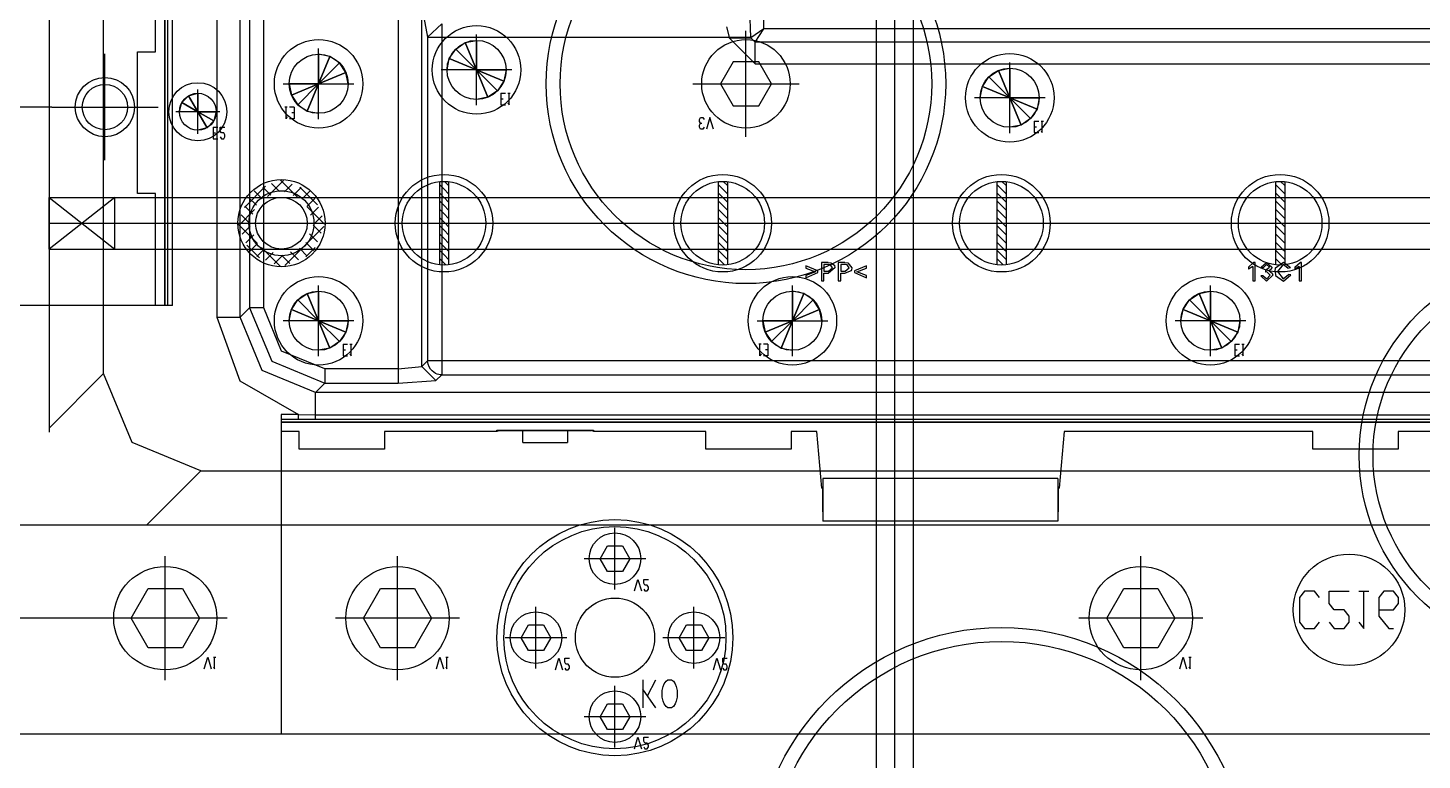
# Model space of a CAD drawing. Header units: millimetres. Extents: x -1 to 1014, y -756 to 757.
# Drawn here: x 95.2 to 175.8, y 224.1 to 266.5 of the extents above; entities that cross this region are included whole.
import ezdxf

# ---------------------------------------------------------------- set-up
doc = ezdxf.new("R2010")
doc.units = ezdxf.units.MM

# ---------------------------------------------------------------- blocks, each defined once
blk = doc.blocks.new('blockName2')
for points in [[(96.4318, 346.485), (96.4318, 243.087)], [(99.5803, 246.483), (99.5803, 346.216)], [(106.118, 335.529), (106.118, 249.74)], [(107.478, 249.74), (107.478, 335.529)], [(108.022, 335.529), (108.022, 250.284)], [(108.838, 250.284), (108.838, 335.529)], [(103.12, 334.692), (103.12, 250.412)], [(103.12, 250.412), (103.12, 334.692)], [(103.282, 334.649), (103.282, 250.412)], [(103.555, 250.412), (103.555, 334.649)], [(137.76, 266.402), (137.76, 294.091)], [(145.31, 281.492), (145.31, 29.578)], [(144.236, 280.418), (144.236, 37.2676)], [(146.384, 280.418), (146.384, 37.2676)], [(102.574, 265.08), (102.574, 271.461)], [(116.618, 267.677), (116.618, 245.933)], [(117.978, 267.677), (118.312, 265.935)], [(117.978, 246.891), (117.978, 267.677)], [(137.002, 265.935), (136.944, 267.503)], [(118.312, 265.935), (119.128, 266.703)], [(119.128, 266.703), (119.128, 246.41)], [(121.14, 261.989), (121.14, 266.082)], [(135.584, 266.523), (135.738, 265.935)], [(136.717, 260.16), (136.717, 266.299)], [(137.76, 266.402), (137.002, 265.897)], [(137.254, 265.644), (137.76, 266.402)], [(183.564, 266.402), (137.76, 266.402)], [(112.009, 261.183), (112.009, 265.276)], [(118.312, 265.935), (118.312, 247.226)], [(118.312, 265.935), (137.002, 265.935)], [(135.738, 265.935), (135.738, 265.897)], [(135.738, 265.897), (137.254, 264.381)], [(135.738, 265.897), (137.002, 265.897)], [(137.002, 265.897), (137.002, 265.935)], [(137.254, 265.644), (137.002, 265.897)], [(183.564, 265.644), (137.254, 265.644)], [(137.254, 264.381), (137.254, 265.644)], [(99.6546, 258.817), (99.6546, 264.957)], [(101.546, 256.889), (101.546, 265.08)], [(101.546, 265.08), (102.574, 265.08)], [(137.455, 261.951), (138.193, 263.23), (137.455, 264.509), (135.978, 264.509), (135.24, 263.23), (135.978, 261.951), (137.455, 261.951)], [(151.969, 260.377), (151.969, 264.47)], [(123.186, 264.035), (119.093, 264.035)], [(137.254, 264.381), (183.564, 264.381)], [(105.026, 260.339), (105.026, 262.897)], [(109.962, 263.23), (114.055, 263.23)], [(133.647, 263.23), (139.786, 263.23)], [(122.552, 262.69), (122.552, 262.019), (122.82, 262.019)], [(122.552, 262.69), (122.82, 262.69)], [(122.552, 262.355), (122.686, 262.355)], [(122.955, 262.131), (123.022, 262.019), (123.022, 262.69)], [(122.955, 262.69), (123.089, 262.69)], [(154.016, 262.424), (149.923, 262.424)], [(96.5849, 261.887), (31.734, 261.887)], [(96.5849, 261.887), (102.724, 261.887)], [(106.305, 261.618), (103.747, 261.618)], [(110.194, 261.885), (110.059, 261.885)], [(110.194, 261.325), (110.127, 261.213), (110.127, 261.885)], [(110.596, 261.885), (110.596, 261.213), (110.328, 261.213)], [(110.596, 261.885), (110.328, 261.885)], [(110.596, 261.549), (110.462, 261.549)], [(134.097, 260.946), (134.03, 261.058), (134.03, 261.17), (134.097, 261.282), (134.232, 261.282), (134.299, 261.17)], [(134.836, 260.61), (134.634, 261.282), (134.433, 260.61)], [(105.919, 260.725), (105.919, 260.054), (106.187, 260.054)], [(105.919, 260.725), (106.187, 260.725)], [(105.919, 260.39), (106.053, 260.39)], [(106.322, 260.166), (106.389, 260.054), (106.523, 260.054), (106.59, 260.166), (106.59, 260.278), (106.523, 260.39), (106.389, 260.39), (106.322, 260.502), (106.322, 260.725), (106.59, 260.725)], [(134.299, 260.722), (134.232, 260.61), (134.097, 260.61), (134.03, 260.722), (134.03, 260.834), (134.097, 260.946), (134.164, 260.946)], [(153.382, 261.079), (153.382, 260.408), (153.65, 260.408)], [(153.382, 261.079), (153.65, 261.079)], [(153.382, 260.743), (153.516, 260.743)], [(153.784, 260.519), (153.852, 260.408), (153.852, 261.079)], [(153.784, 261.079), (153.919, 261.079)], [(108.944, 257.316), (107.717, 256.09)], [(109.245, 256.798), (108.79, 257.253)], [(109.985, 257.645), (109.061, 256.721)], [(109.749, 257.006), (109.294, 257.461)], [(110.805, 256.661), (109.797, 257.67)], [(110.488, 257.436), (110.033, 256.981)], [(110.992, 257.228), (110.537, 256.773)], [(111.945, 256.234), (110.923, 257.256)], [(118.991, 257.575), (118.991, 252.771)], [(118.991, 257.408), (119.26, 257.139)], [(119.286, 257.588), (119.528, 257.346)], [(119.528, 257.575), (119.528, 252.771)], [(135.105, 257.575), (135.105, 252.771)], [(135.105, 257.408), (135.374, 257.139)], [(135.4, 257.588), (135.642, 257.346)], [(135.642, 257.575), (135.642, 252.771)], [(151.219, 257.575), (151.219, 252.771)], [(151.219, 257.408), (151.488, 257.139)], [(151.514, 257.588), (151.756, 257.346)], [(151.756, 257.575), (151.756, 252.771)], [(167.333, 257.575), (167.333, 252.771)], [(167.333, 257.408), (167.602, 257.139)], [(167.627, 257.588), (167.87, 257.346)], [(167.87, 257.575), (167.87, 252.771)], [(96.4318, 256.666), (270.999, 256.666)], [(100.219, 256.666), (96.4318, 253.679)], [(96.4318, 256.666), (100.219, 253.679)], [(96.4318, 253.679), (96.4318, 256.666)], [(100.219, 253.679), (100.219, 256.666)], [(102.574, 256.889), (101.546, 256.889)], [(102.574, 250.412), (102.574, 256.889)], [(108.41, 256.208), (107.955, 256.663)], [(108.742, 256.589), (108.287, 257.044)], [(111.495, 257.019), (111.04, 256.564)], [(111.792, 256.603), (111.337, 256.148)], [(118.991, 256.933), (119.259, 256.666)], [(118.991, 256.458), (119.26, 256.19)], [(119.259, 256.666), (119.26, 256.665)], [(119.26, 257.139), (119.528, 256.871)], [(119.26, 256.665), (119.528, 256.396)], [(135.105, 256.933), (135.373, 256.666)], [(135.105, 256.458), (135.374, 256.19)], [(135.373, 256.666), (135.374, 256.665)], [(135.374, 257.139), (135.642, 256.871)], [(135.374, 256.665), (135.642, 256.396)], [(151.219, 256.933), (151.486, 256.666)], [(151.219, 256.458), (151.488, 256.19)], [(151.486, 256.666), (151.488, 256.665)], [(151.488, 257.139), (151.756, 256.871)], [(151.488, 256.665), (151.756, 256.396)], [(167.333, 256.933), (167.6, 256.666)], [(167.333, 256.458), (167.602, 256.19)], [(167.6, 256.666), (167.602, 256.665)], [(167.602, 257.139), (167.87, 256.871)], [(167.602, 256.665), (167.87, 256.396)], [(108.312, 255.972), (107.389, 255.049)], [(107.993, 255.201), (107.538, 255.656)], [(108.201, 255.705), (107.746, 256.16)], [(112.358, 255.109), (111.35, 256.117)], [(112, 256.1), (111.545, 255.645)], [(112.209, 255.596), (111.71, 255.097)], [(118.991, 255.984), (119.26, 255.715)], [(119.26, 256.19), (119.528, 255.921)], [(119.26, 255.715), (119.528, 255.447)], [(135.105, 255.984), (135.374, 255.715)], [(135.374, 256.19), (135.642, 255.921)], [(135.374, 255.715), (135.642, 255.447)], [(151.219, 255.984), (151.488, 255.715)], [(151.488, 256.19), (151.756, 255.921)], [(151.488, 255.715), (151.756, 255.447)], [(167.333, 255.984), (167.602, 255.715)], [(167.602, 256.19), (167.87, 255.921)], [(167.602, 255.715), (167.87, 255.447)], [(96.4318, 255.173), (265.804, 255.173)], [(108.456, 254.026), (107.358, 255.124)], [(108.052, 255), (107.597, 254.545)], [(112.304, 254.98), (111.206, 253.881)], [(112.149, 254.605), (111.694, 255.06)], [(118.991, 255.509), (119.26, 255.24)], [(118.991, 255.034), (119.26, 254.766)], [(119.26, 255.24), (119.328, 255.173)], [(119.26, 254.766), (119.528, 254.497)], [(119.328, 255.173), (119.528, 254.972)], [(135.105, 255.509), (135.374, 255.24)], [(135.105, 255.034), (135.374, 254.766)], [(135.374, 255.24), (135.441, 255.173)], [(135.374, 254.766), (135.642, 254.497)], [(135.441, 255.173), (135.642, 254.972)], [(151.219, 255.509), (151.488, 255.24)], [(151.219, 255.034), (151.488, 254.766)], [(151.488, 255.24), (151.555, 255.173)], [(151.488, 254.766), (151.756, 254.497)], [(151.555, 255.173), (151.756, 254.972)], [(167.333, 255.509), (167.602, 255.24)], [(167.333, 255.034), (167.602, 254.766)], [(167.602, 255.24), (167.669, 255.173)], [(167.602, 254.766), (167.87, 254.497)], [(167.669, 255.173), (167.87, 254.972)], [(108.261, 254.497), (107.806, 254.042)], [(108.47, 253.993), (108.015, 253.538)], [(111.732, 253.598), (111.277, 254.053)], [(111.941, 254.102), (111.486, 254.557)], [(118.991, 254.559), (119.26, 254.291)], [(118.991, 254.085), (119.26, 253.816)], [(119.26, 254.291), (119.528, 254.022)], [(135.105, 254.559), (135.374, 254.291)], [(135.105, 254.085), (135.374, 253.816)], [(135.374, 254.291), (135.642, 254.022)], [(151.219, 254.559), (151.488, 254.291)], [(151.219, 254.085), (151.488, 253.816)], [(151.488, 254.291), (151.756, 254.022)], [(167.333, 254.559), (167.602, 254.291)], [(167.333, 254.085), (167.602, 253.816)], [(167.602, 254.291), (167.87, 254.022)], [(96.4318, 253.679), (270.999, 253.679)], [(108.597, 253.173), (107.861, 253.909)], [(108.885, 253.697), (108.43, 253.242)], [(109.813, 252.669), (108.714, 253.768)], [(109.389, 253.488), (108.934, 253.033)], [(109.937, 253.324), (109.437, 252.825)], [(110.345, 252.85), (109.889, 253.305)], [(111.153, 253.828), (110.054, 252.729)], [(110.848, 253.058), (110.393, 253.513)], [(111.352, 253.267), (110.897, 253.722)], [(111.801, 253.764), (111.27, 253.233)], [(118.991, 253.61), (119.26, 253.341)], [(118.991, 253.135), (119.26, 252.867)], [(119.26, 253.816), (119.396, 253.679)], [(119.26, 253.341), (119.528, 253.073)], [(119.396, 253.679), (119.528, 253.548)], [(135.105, 253.61), (135.374, 253.341)], [(135.105, 253.135), (135.374, 252.867)], [(135.374, 253.816), (135.51, 253.679)], [(135.374, 253.341), (135.642, 253.073)], [(135.51, 253.679), (135.642, 253.548)], [(151.219, 253.61), (151.488, 253.341)], [(151.219, 253.135), (151.488, 252.867)], [(151.488, 253.816), (151.624, 253.679)], [(151.488, 253.341), (151.756, 253.073)], [(151.624, 253.679), (151.756, 253.548)], [(167.333, 253.61), (167.602, 253.341)], [(167.333, 253.135), (167.602, 252.867)], [(167.602, 253.816), (167.738, 253.679)], [(167.602, 253.341), (167.87, 253.073)], [(167.738, 253.679), (167.87, 253.548)], [(119.26, 252.867), (119.365, 252.761)], [(135.374, 252.867), (135.479, 252.761)], [(140.874, 252.412), (140.182, 252.71)], [(140.182, 252.71), (140.182, 252.575)], [(140.182, 252.575), (140.738, 252.365)], [(140.738, 252.365), (140.182, 252.154)], [(140.182, 252.019), (140.874, 252.317)], [(140.874, 252.317), (140.874, 252.412)], [(141.077, 252.9), (141.077, 251.842)], [(141.466, 252.9), (141.077, 252.9)], [(141.226, 252.778), (141.226, 252.399)], [(141.479, 252.778), (141.226, 252.778)], [(141.226, 252.399), (141.481, 252.399)], [(141.466, 252.9), (141.622, 252.89)], [(141.601, 252.769), (141.479, 252.778)], [(141.481, 252.399), (141.714, 252.592)], [(141.864, 252.596), (141.485, 252.276)], [(141.714, 252.592), (141.601, 252.769)], [(141.622, 252.89), (141.832, 252.74)], [(141.832, 252.74), (141.864, 252.596)], [(142.053, 252.9), (142.053, 251.842)], [(142.442, 252.9), (142.053, 252.9)], [(142.203, 252.778), (142.203, 252.399)], [(142.455, 252.778), (142.203, 252.778)], [(142.203, 252.399), (142.458, 252.399)], [(142.442, 252.9), (142.599, 252.89)], [(142.577, 252.769), (142.455, 252.778)], [(142.458, 252.399), (142.691, 252.592)], [(142.797, 252.424), (142.462, 252.276)], [(142.691, 252.592), (142.577, 252.769)], [(142.599, 252.89), (142.84, 252.596)], [(142.821, 252.476), (142.797, 252.424)], [(142.84, 252.596), (142.821, 252.476)], [(143.681, 252.71), (142.989, 252.412)], [(142.989, 252.412), (142.989, 252.317)], [(142.989, 252.317), (143.681, 252.019)], [(143.125, 252.365), (143.681, 252.575)], [(143.681, 252.154), (143.125, 252.365)], [(143.681, 252.575), (143.681, 252.71)], [(151.488, 252.867), (151.593, 252.761)], [(165.773, 252.636), (166.066, 252.9)], [(166.017, 252.667), (165.773, 252.511)], [(165.773, 252.636), (165.773, 252.511)], [(166.017, 252.667), (166.017, 251.842)], [(166.153, 252.9), (166.066, 252.9)], [(166.153, 251.842), (166.153, 252.9)], [(166.505, 252.629), (166.815, 252.9)], [(166.505, 252.629), (166.641, 252.615)], [(166.819, 252.778), (166.641, 252.615)], [(166.762, 252.464), (166.748, 252.344)], [(166.836, 252.359), (166.748, 252.344)], [(166.762, 252.464), (166.98, 252.627)], [(166.815, 252.9), (167.116, 252.631)], [(166.98, 252.627), (166.819, 252.778)], [(167.034, 252.162), (166.836, 252.359)], [(167.098, 252.544), (166.971, 252.422)], [(166.971, 252.422), (167.146, 252.282)], [(167.116, 252.631), (167.098, 252.544)], [(167.306, 252.379), (167.337, 252.593)], [(167.306, 252.379), (167.341, 252.151)], [(167.337, 252.593), (167.793, 252.914)], [(167.786, 252.792), (167.455, 252.38)], [(167.455, 252.38), (167.782, 251.951)], [(167.602, 252.867), (167.707, 252.761)], [(168.051, 252.574), (167.786, 252.792)], [(167.793, 252.914), (168.201, 252.606)], [(168.051, 252.574), (168.201, 252.606)], [(168.458, 252.636), (168.751, 252.9)], [(168.702, 252.667), (168.458, 252.511)], [(168.458, 252.636), (168.458, 252.511)], [(168.702, 252.667), (168.702, 251.842)], [(168.838, 252.9), (168.751, 252.9)], [(168.838, 251.842), (168.838, 252.9)], [(112.009, 247.486), (112.009, 251.579)], [(139.402, 247.486), (139.402, 251.579)], [(140.182, 252.154), (140.182, 252.019)], [(141.077, 251.842), (141.226, 251.842)], [(141.226, 252.276), (141.485, 252.276)], [(141.226, 251.842), (141.226, 252.276)], [(142.053, 251.842), (142.203, 251.842)], [(142.203, 252.276), (142.462, 252.276)], [(142.203, 251.842), (142.203, 252.276)], [(143.681, 252.019), (143.681, 252.154)], [(163.573, 247.486), (163.573, 251.579)], [(166.017, 251.842), (166.153, 251.842)], [(166.628, 252.141), (166.492, 252.127)], [(166.821, 251.829), (166.492, 252.127)], [(166.628, 252.141), (166.826, 251.951)], [(167.17, 252.161), (166.821, 251.829)], [(166.826, 251.951), (167.034, 252.162)], [(167.146, 252.282), (167.17, 252.161)], [(167.341, 252.151), (167.796, 251.829)], [(167.782, 251.951), (168.079, 252.216)], [(167.796, 251.829), (168.228, 252.181)], [(168.228, 252.181), (168.079, 252.216)], [(168.702, 251.842), (168.838, 251.842)], [(103.12, 250.412), (84.3464, 250.412)], [(103.555, 250.412), (103.12, 250.412)], [(108.022, 250.284), (107.478, 249.74)], [(108.022, 250.284), (109.297, 247.208), (112.373, 245.933)], [(108.838, 250.284), (108.022, 250.284)], [(112.373, 246.749), (109.872, 247.783), (108.838, 250.284)], [(106.118, 249.74), (107.454, 246.065), (110.843, 244.115)], [(106.118, 249.74), (107.478, 249.74)], [(111.829, 245.389), (108.748, 246.659), (107.478, 249.74)], [(114.055, 249.533), (109.962, 249.533)], [(137.356, 249.533), (141.449, 249.533)], [(165.62, 249.533), (161.527, 249.533)], [(113.421, 248.188), (113.421, 247.516), (113.689, 247.516)], [(113.421, 248.188), (113.689, 248.188)], [(113.421, 247.852), (113.555, 247.852)], [(113.824, 247.628), (113.891, 247.516), (113.891, 248.188)], [(113.824, 248.188), (113.958, 248.188)], [(137.587, 248.188), (137.453, 248.188)], [(137.587, 247.628), (137.52, 247.516), (137.52, 248.188)], [(137.99, 248.188), (137.99, 247.516), (137.722, 247.516)], [(137.99, 248.188), (137.722, 248.188)], [(137.99, 247.852), (137.856, 247.852)], [(164.985, 248.188), (164.985, 247.516), (165.254, 247.516)], [(164.985, 248.188), (165.254, 248.188)], [(164.985, 247.852), (165.119, 247.852)], [(165.388, 247.628), (165.455, 247.516), (165.455, 248.188)], [(165.388, 248.188), (165.522, 248.188)], [(112.373, 246.749), (112.373, 245.933)], [(116.618, 246.749), (112.373, 246.749)], [(116.618, 246.749), (117.977, 246.891)], [(118.312, 247.226), (117.978, 246.891)], [(117.978, 246.891), (118.793, 246.075)], [(210.755, 247.226), (118.312, 247.226)], [(119.128, 246.41), (119.041, 246.415), (118.957, 246.429), (118.865, 246.455), (118.768, 246.495), (118.668, 246.554), (118.569, 246.634), (118.476, 246.739), (118.395, 246.872), (118.336, 247.035), (118.312, 247.226)], [(96.4318, 243.334), (99.5803, 246.483)], [(105.199, 240.864), (101.223, 242.507), (99.5803, 246.483)], [(111.829, 245.389), (112.373, 245.933)], [(112.373, 245.933), (116.618, 245.933)], [(116.618, 245.933), (118.793, 246.075)], [(118.793, 246.075), (119.128, 246.41)], [(119.128, 246.41), (210.755, 246.41)], [(256.965, 245.389), (111.829, 245.389)], [(111.829, 243.842), (111.829, 245.389)], [(109.852, 244.115), (109.852, 243.68)], [(110.843, 244.115), (109.852, 244.115)], [(109.852, 243.842), (110.843, 243.842)], [(109.852, 243.68), (257.579, 243.68)], [(257.579, 243.68), (109.852, 243.68)], [(109.852, 243.68), (109.852, 225.631)], [(110.843, 244.115), (111.829, 244.1)], [(110.843, 243.842), (110.843, 244.115)], [(110.843, 243.842), (111.829, 243.842)], [(111.829, 244.1), (256.965, 244.1)], [(111.829, 243.842), (256.965, 243.842)], [(110.893, 243.135), (109.852, 243.135)], [(110.893, 242.106), (110.893, 243.135)], [(122.315, 243.135), (115.813, 243.135)], [(115.813, 243.135), (115.813, 242.106)], [(122.315, 243.213), (127.901, 243.213)], [(122.315, 243.135), (122.315, 243.213)], [(122.342, 243.145), (122.447, 243.187)], [(122.447, 243.187), (127.769, 243.187)], [(123.812, 242.495), (123.81, 243.187)], [(126.406, 243.187), (126.404, 242.495)], [(127.874, 243.145), (127.769, 243.187)], [(127.901, 243.213), (127.901, 243.135)], [(134.403, 243.135), (127.901, 243.135)], [(134.403, 242.106), (134.403, 243.135)], [(140.808, 243.135), (139.323, 243.135)], [(139.323, 243.135), (139.323, 242.106)], [(141.095, 239.858), (140.808, 243.135)], [(155.108, 243.135), (154.82, 239.858)], [(169.5, 243.135), (155.108, 243.135)], [(169.5, 242.106), (169.5, 243.135)], [(180.922, 243.135), (174.421, 243.135)], [(174.421, 243.135), (174.421, 242.106)], [(115.813, 242.106), (110.893, 242.106)], [(123.812, 242.495), (126.404, 242.495)], [(139.323, 242.106), (134.403, 242.106)], [(174.421, 242.106), (169.5, 242.106)], [(102.05, 237.716), (105.199, 240.864)], [(105.199, 240.864), (265.359, 240.864)], [(154.745, 240.409), (141.17, 240.409)], [(141.17, 240.409), (141.17, 237.944)], [(154.745, 240.409), (154.745, 237.944)], [(141.095, 239.858), (141.143, 239.858)], [(141.143, 239.858), (141.143, 238.495)], [(154.773, 239.858), (154.82, 239.858)], [(154.773, 239.858), (154.773, 238.495)], [(154.745, 237.944), (141.17, 237.944)], [(101.803, 237.716), (31.734, 237.716)], [(265.628, 237.716), (101.803, 237.716)], [(129.143, 233.994), (129.143, 237.571)], [(128.714, 235.039), (128.284, 235.782), (128.714, 236.526), (129.572, 236.526), (130.002, 235.782), (129.572, 235.039), (128.714, 235.039)], [(103.146, 228.763), (103.146, 235.926)], [(103.146, 228.763), (103.146, 235.926)], [(116.574, 228.763), (116.574, 235.926)], [(130.932, 235.782), (127.354, 235.782)], [(159.545, 228.763), (159.545, 235.926)], [(130.269, 233.918), (130.47, 234.589), (130.672, 233.918)], [(130.806, 234.03), (130.873, 233.918), (131.007, 233.918), (131.075, 234.03), (131.075, 234.142), (131.007, 234.254), (130.873, 234.254), (130.806, 234.365), (130.806, 234.589), (131.075, 234.589)], [(102.161, 230.639), (101.177, 232.345), (102.161, 234.05), (104.131, 234.05), (105.115, 232.345), (104.131, 230.639), (102.161, 230.639)], [(102.161, 230.639), (101.177, 232.345), (102.161, 234.05), (104.131, 234.05), (105.115, 232.345), (104.131, 230.639), (102.161, 230.639)], [(115.59, 230.639), (114.605, 232.345), (115.59, 234.05), (117.559, 234.05), (118.543, 232.345), (117.559, 230.639), (115.59, 230.639)], [(158.56, 230.639), (157.575, 232.345), (158.56, 234.05), (160.529, 234.05), (161.514, 232.345), (160.529, 230.639), (158.56, 230.639)], [(169.868, 233.542), (169.582, 233.9), (169.009, 233.9), (168.722, 233.542), (168.722, 232.109), (169.009, 231.751), (169.582, 231.751), (169.868, 232.109)], [(170.441, 232.109), (170.728, 231.751), (171.3, 231.751), (171.587, 232.109), (171.587, 232.468), (171.3, 232.826), (170.728, 232.826), (170.441, 233.184), (170.441, 233.9), (171.587, 233.9)], [(172.16, 232.109), (172.446, 231.751), (172.446, 233.9)], [(172.16, 233.9), (172.733, 233.9)], [(173.306, 232.826), (174.165, 232.826), (174.452, 233.184), (174.452, 233.542), (174.165, 233.9), (173.592, 233.9), (173.306, 233.542), (173.306, 232.468), (173.879, 231.751), (174.165, 231.751)], [(124.577, 229.428), (124.577, 233.005)], [(133.709, 229.428), (133.709, 233.005)], [(100.161, 232.345), (31.734, 232.345)], [(106.727, 232.345), (99.5646, 232.345)], [(106.727, 232.345), (99.5646, 232.345)], [(120.155, 232.345), (112.993, 232.345)], [(163.126, 232.345), (155.963, 232.345)], [(124.148, 230.473), (123.719, 231.217), (124.148, 231.96), (125.007, 231.96), (125.436, 231.217), (125.007, 230.473), (124.148, 230.473)], [(133.279, 230.473), (132.85, 231.217), (133.279, 231.96), (134.138, 231.96), (134.567, 231.217), (134.138, 230.473), (133.279, 230.473)], [(126.366, 231.217), (122.789, 231.217)], [(135.497, 231.217), (131.92, 231.217)], [(105.395, 229.424), (105.597, 230.095), (105.798, 229.424)], [(105.395, 229.424), (105.597, 230.095), (105.798, 229.424)], [(105.932, 229.536), (106, 229.424), (106, 230.095)], [(105.932, 230.095), (106.067, 230.095)], [(105.932, 229.536), (106, 229.424), (106, 230.095)], [(105.932, 230.095), (106.067, 230.095)], [(118.824, 229.424), (119.025, 230.095), (119.226, 229.424)], [(119.361, 229.536), (119.428, 229.424), (119.428, 230.095)], [(119.361, 230.095), (119.495, 230.095)], [(125.703, 229.352), (125.905, 230.024), (126.106, 229.352)], [(126.24, 229.464), (126.308, 229.352), (126.442, 229.352), (126.509, 229.464), (126.509, 229.576), (126.442, 229.688), (126.308, 229.688), (126.24, 229.8), (126.24, 230.024), (126.509, 230.024)], [(134.834, 229.352), (135.036, 230.024), (135.237, 229.352)], [(135.372, 229.464), (135.439, 229.352), (135.573, 229.352), (135.64, 229.464), (135.64, 229.576), (135.573, 229.688), (135.439, 229.688), (135.372, 229.8), (135.372, 230.024), (135.64, 230.024)], [(161.794, 229.424), (161.995, 230.095), (162.197, 229.424)], [(162.331, 229.536), (162.398, 229.424), (162.398, 230.095)], [(162.331, 230.095), (162.465, 230.095)], [(129.143, 224.862), (129.143, 228.44)], [(130.754, 228.775), (130.754, 227.163)], [(131.506, 227.163), (130.754, 228.237)], [(131.023, 227.854), (131.506, 228.775)], [(132.205, 227.163), (132.097, 227.24), (131.99, 227.393), (131.936, 227.547), (131.882, 227.777), (131.882, 228.161), (131.936, 228.391), (131.99, 228.544), (132.097, 228.698), (132.205, 228.775), (132.419, 228.775), (132.527, 228.698), (132.634, 228.544), (132.688, 228.391), (132.742, 228.161), (132.742, 227.777), (132.688, 227.547), (132.634, 227.393), (132.527, 227.24), (132.419, 227.163), (132.205, 227.163)], [(128.714, 225.908), (128.284, 226.651), (128.714, 227.395), (129.572, 227.395), (130.002, 226.651), (129.572, 225.908), (128.714, 225.908)], [(130.932, 226.651), (127.354, 226.651)], [(277.713, 225.631), (89.7177, 225.631)], [(130.269, 224.787), (130.47, 225.458), (130.672, 224.787)], [(130.806, 224.899), (130.873, 224.787), (131.007, 224.787), (131.075, 224.899), (131.075, 225.01), (131.007, 225.122), (130.873, 225.122), (130.806, 225.234), (130.806, 225.458), (131.075, 225.458)]]:
    blk.add_lwpolyline(points)
for points in [[(119.564, 264.688), (119.934, 265.241), (121.14, 264.035), (121.14, 264.035)], [(119.934, 265.241), (120.487, 265.611), (121.14, 264.035), (121.14, 264.035)], [(120.487, 265.611), (121.14, 265.741), (121.14, 264.035), (121.14, 264.035)], [(112.661, 264.805), (112.009, 264.935), (112.009, 263.23), (112.009, 263.23)], [(113.214, 264.436), (112.661, 264.805), (112.009, 263.23), (112.009, 263.23)], [(113.584, 263.882), (113.214, 264.436), (112.009, 263.23), (112.009, 263.23)], [(119.434, 264.035), (119.564, 264.688), (121.14, 264.035), (121.14, 264.035)], [(113.714, 263.23), (113.584, 263.882), (112.009, 263.23), (112.009, 263.23)], [(122.845, 264.035), (122.715, 263.383), (121.14, 264.035), (121.14, 264.035)], [(122.715, 263.383), (122.346, 262.829), (121.14, 264.035), (121.14, 264.035)], [(122.346, 262.829), (121.792, 262.46), (121.14, 264.035), (121.14, 264.035)], [(121.792, 262.46), (121.14, 262.33), (121.14, 264.035), (121.14, 264.035)], [(150.394, 263.077), (150.764, 263.63), (151.969, 262.424), (151.969, 262.424)], [(150.764, 263.63), (151.317, 264), (151.969, 262.424), (151.969, 262.424)], [(151.317, 264), (151.969, 264.129), (151.969, 262.424), (151.969, 262.424)], [(110.303, 263.23), (110.433, 262.577), (112.009, 263.23), (112.009, 263.23)], [(110.433, 262.577), (110.803, 262.024), (112.009, 263.23), (112.009, 263.23)], [(110.803, 262.024), (111.356, 261.654), (112.009, 263.23), (112.009, 263.23)], [(111.356, 261.654), (112.009, 261.524), (112.009, 263.23), (112.009, 263.23)], [(150.264, 262.424), (150.394, 263.077), (151.969, 262.424), (151.969, 262.424)], [(103.96, 261.618), (104.103, 262.151), (105.026, 261.618), (105.026, 261.618)], [(104.103, 262.151), (104.493, 262.541), (105.026, 261.618), (105.026, 261.618)], [(104.493, 262.541), (105.026, 262.684), (105.026, 261.618), (105.026, 261.618)], [(153.675, 262.424), (153.545, 261.771), (151.969, 262.424), (151.969, 262.424)], [(153.545, 261.771), (153.175, 261.218), (151.969, 262.424), (151.969, 262.424)], [(153.175, 261.218), (152.622, 260.848), (151.969, 262.424), (151.969, 262.424)], [(152.622, 260.848), (151.969, 260.719), (151.969, 262.424), (151.969, 262.424)], [(106.092, 261.618), (105.949, 261.085), (105.026, 261.618), (105.026, 261.618)], [(105.949, 261.085), (105.559, 260.695), (105.026, 261.618), (105.026, 261.618)], [(105.559, 260.695), (105.026, 260.552), (105.026, 261.618), (105.026, 261.618)], [(110.433, 250.185), (110.803, 250.739), (112.009, 249.533), (112.009, 249.533)], [(110.803, 250.739), (111.356, 251.108), (112.009, 249.533), (112.009, 249.533)], [(111.356, 251.108), (112.009, 251.238), (112.009, 249.533), (112.009, 249.533)], [(140.055, 251.108), (139.402, 251.238), (139.402, 249.533), (139.402, 249.533)], [(140.608, 250.739), (140.055, 251.108), (139.402, 249.533), (139.402, 249.533)], [(140.978, 250.185), (140.608, 250.739), (139.402, 249.533), (139.402, 249.533)], [(161.998, 250.185), (162.367, 250.739), (163.573, 249.533), (163.573, 249.533)], [(162.367, 250.739), (162.92, 251.108), (163.573, 249.533), (163.573, 249.533)], [(162.92, 251.108), (163.573, 251.238), (163.573, 249.533), (163.573, 249.533)], [(110.303, 249.533), (110.433, 250.185), (112.009, 249.533), (112.009, 249.533)], [(141.108, 249.533), (140.978, 250.185), (139.402, 249.533), (139.402, 249.533)], [(161.868, 249.533), (161.998, 250.185), (163.573, 249.533), (163.573, 249.533)], [(113.714, 249.533), (113.584, 248.88), (112.009, 249.533), (112.009, 249.533)], [(113.584, 248.88), (113.214, 248.327), (112.009, 249.533), (112.009, 249.533)], [(113.214, 248.327), (112.661, 247.957), (112.009, 249.533), (112.009, 249.533)], [(112.661, 247.957), (112.009, 247.827), (112.009, 249.533), (112.009, 249.533)], [(137.697, 249.533), (137.827, 248.88), (139.402, 249.533), (139.402, 249.533)], [(137.827, 248.88), (138.196, 248.327), (139.402, 249.533), (139.402, 249.533)], [(138.196, 248.327), (138.75, 247.957), (139.402, 249.533), (139.402, 249.533)], [(138.75, 247.957), (139.402, 247.827), (139.402, 249.533), (139.402, 249.533)], [(165.278, 249.533), (165.149, 248.88), (163.573, 249.533), (163.573, 249.533)], [(165.149, 248.88), (164.779, 248.327), (163.573, 249.533), (163.573, 249.533)], [(164.779, 248.327), (164.226, 247.957), (163.573, 249.533), (163.573, 249.533)], [(164.226, 247.957), (163.573, 247.827), (163.573, 249.533), (163.573, 249.533)]]:
    blk.add_lwpolyline(points, close=True)
for centre, radius in [((136.717, 263.23), 11.5483), ((136.717, 263.23), 10.7426), ((121.14, 264.035), 2.5581), ((112.009, 263.23), 2.5581), ((121.14, 264.035), 1.7054), ((136.717, 263.23), 2.5581), ((112.009, 263.23), 1.7054), ((151.969, 262.424), 2.5581), ((99.6546, 261.887), 1.7121), ((151.969, 262.424), 1.7054), ((99.6546, 261.887), 1.3093), ((105.026, 261.618), 1.6785), ((105.026, 261.618), 1.0659), ((119.26, 255.173), 2.8199), ((135.374, 255.173), 2.8199), ((151.488, 255.173), 2.8199), ((167.602, 255.173), 2.8199), ((109.861, 255.173), 2.5234), ((119.26, 255.173), 2.4171), ((135.374, 255.173), 2.4171), ((151.488, 255.173), 2.4171), ((167.602, 255.173), 2.4171), ((109.861, 255.173), 1.88), ((109.861, 255.173), 1.4932), ((183.715, 241.744), 11.5483), ((183.715, 241.744), 10.7426), ((112.009, 249.533), 2.5581), ((139.402, 249.533), 2.5581), ((163.573, 249.533), 2.5581), ((112.009, 249.533), 1.7054), ((139.402, 249.533), 1.7054), ((163.573, 249.533), 1.7054), ((129.143, 231.217), 6.8216), ((129.143, 231.217), 6.4187), ((129.143, 235.782), 1.4905), ((171.587, 232.826), 3.2228), ((103.146, 232.345), 2.9844), ((103.146, 232.345), 2.9844), ((116.574, 232.345), 2.9844), ((159.545, 232.345), 2.9844), ((129.143, 231.217), 2.2895), ((124.577, 231.217), 1.4905), ((133.709, 231.217), 1.4905), ((151.488, 217.574), 14.2339), ((151.488, 217.574), 13.4283), ((129.143, 226.651), 1.4905)]:
    blk.add_circle(centre, radius)

msp = doc.modelspace()

# ---------------------------------------------------------------- block references
msp.add_blockref('blockName2', (0, 0))

doc.saveas('drawing.dxf')
